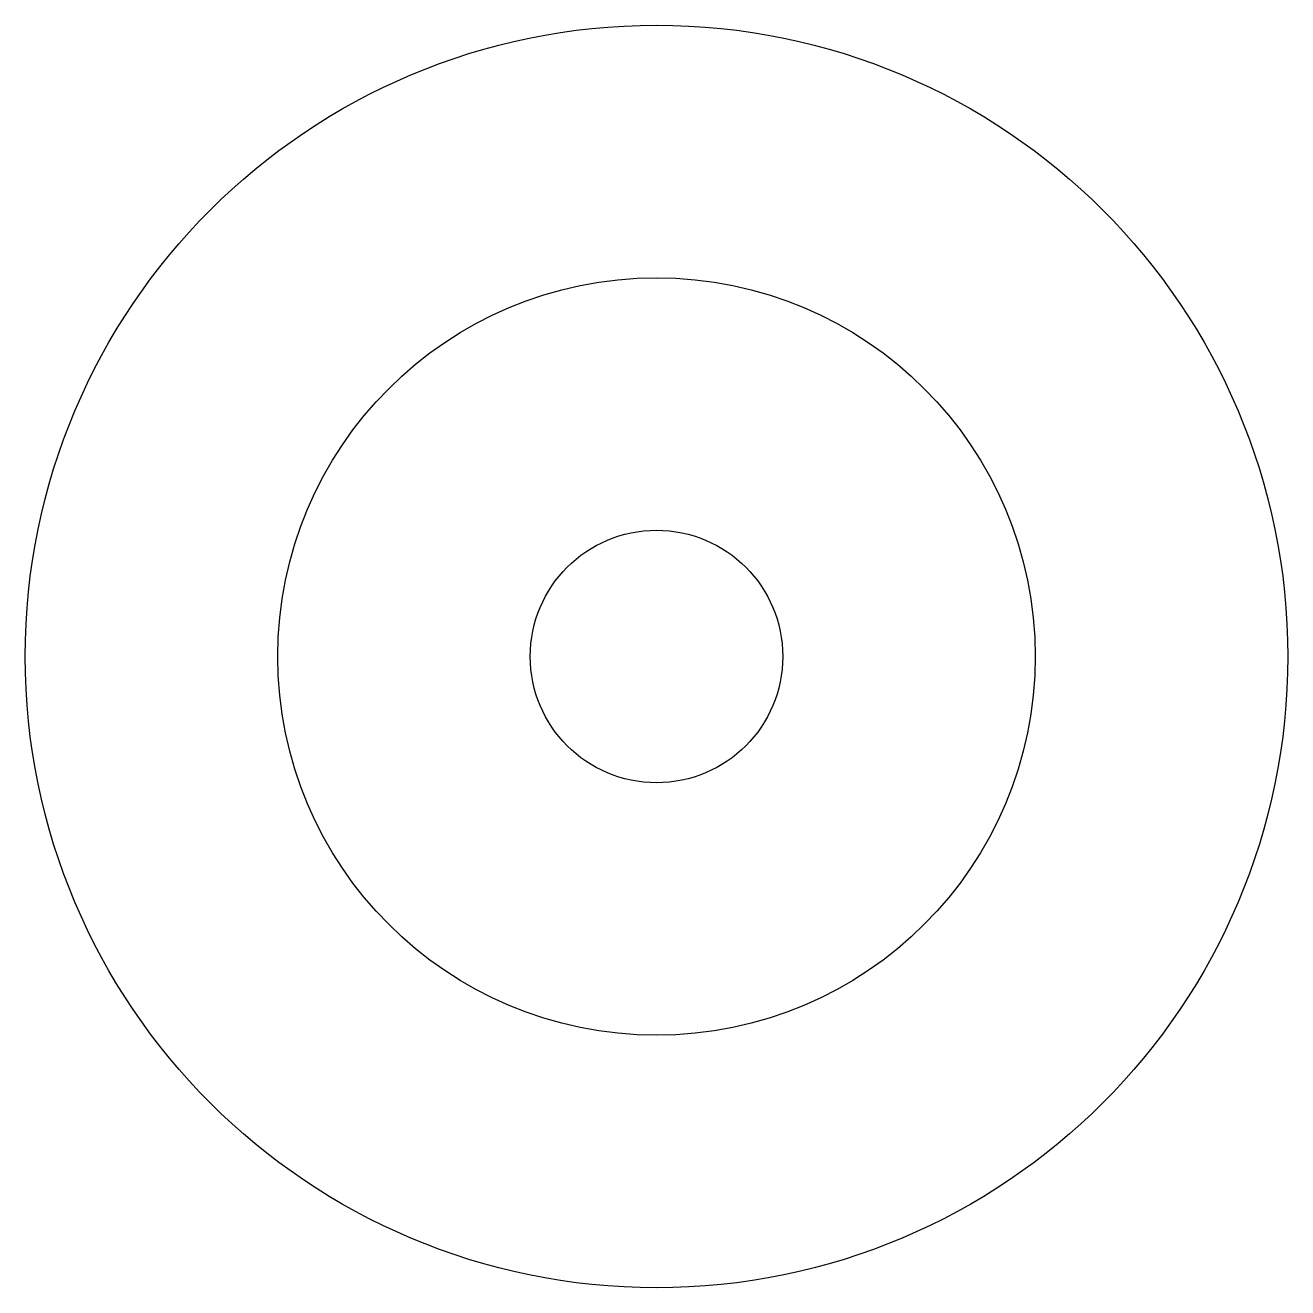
# Model space of a CAD drawing. Extents: x -50 to 50, y -50 to 50.
import ezdxf

# ---------------------------------------------------------------- set-up
doc = ezdxf.new("R2010")
doc.units = 0
doc.layers.get('0').update_dxf_attribs({"linetype": 'CONTINUOUS'})

msp = doc.modelspace()

# ---------------------------------------------------------------- linework, layer by layer
for radius in [50, 30, 10]:
    msp.add_circle((0, 0), radius)

doc.saveas('drawing.dxf')
